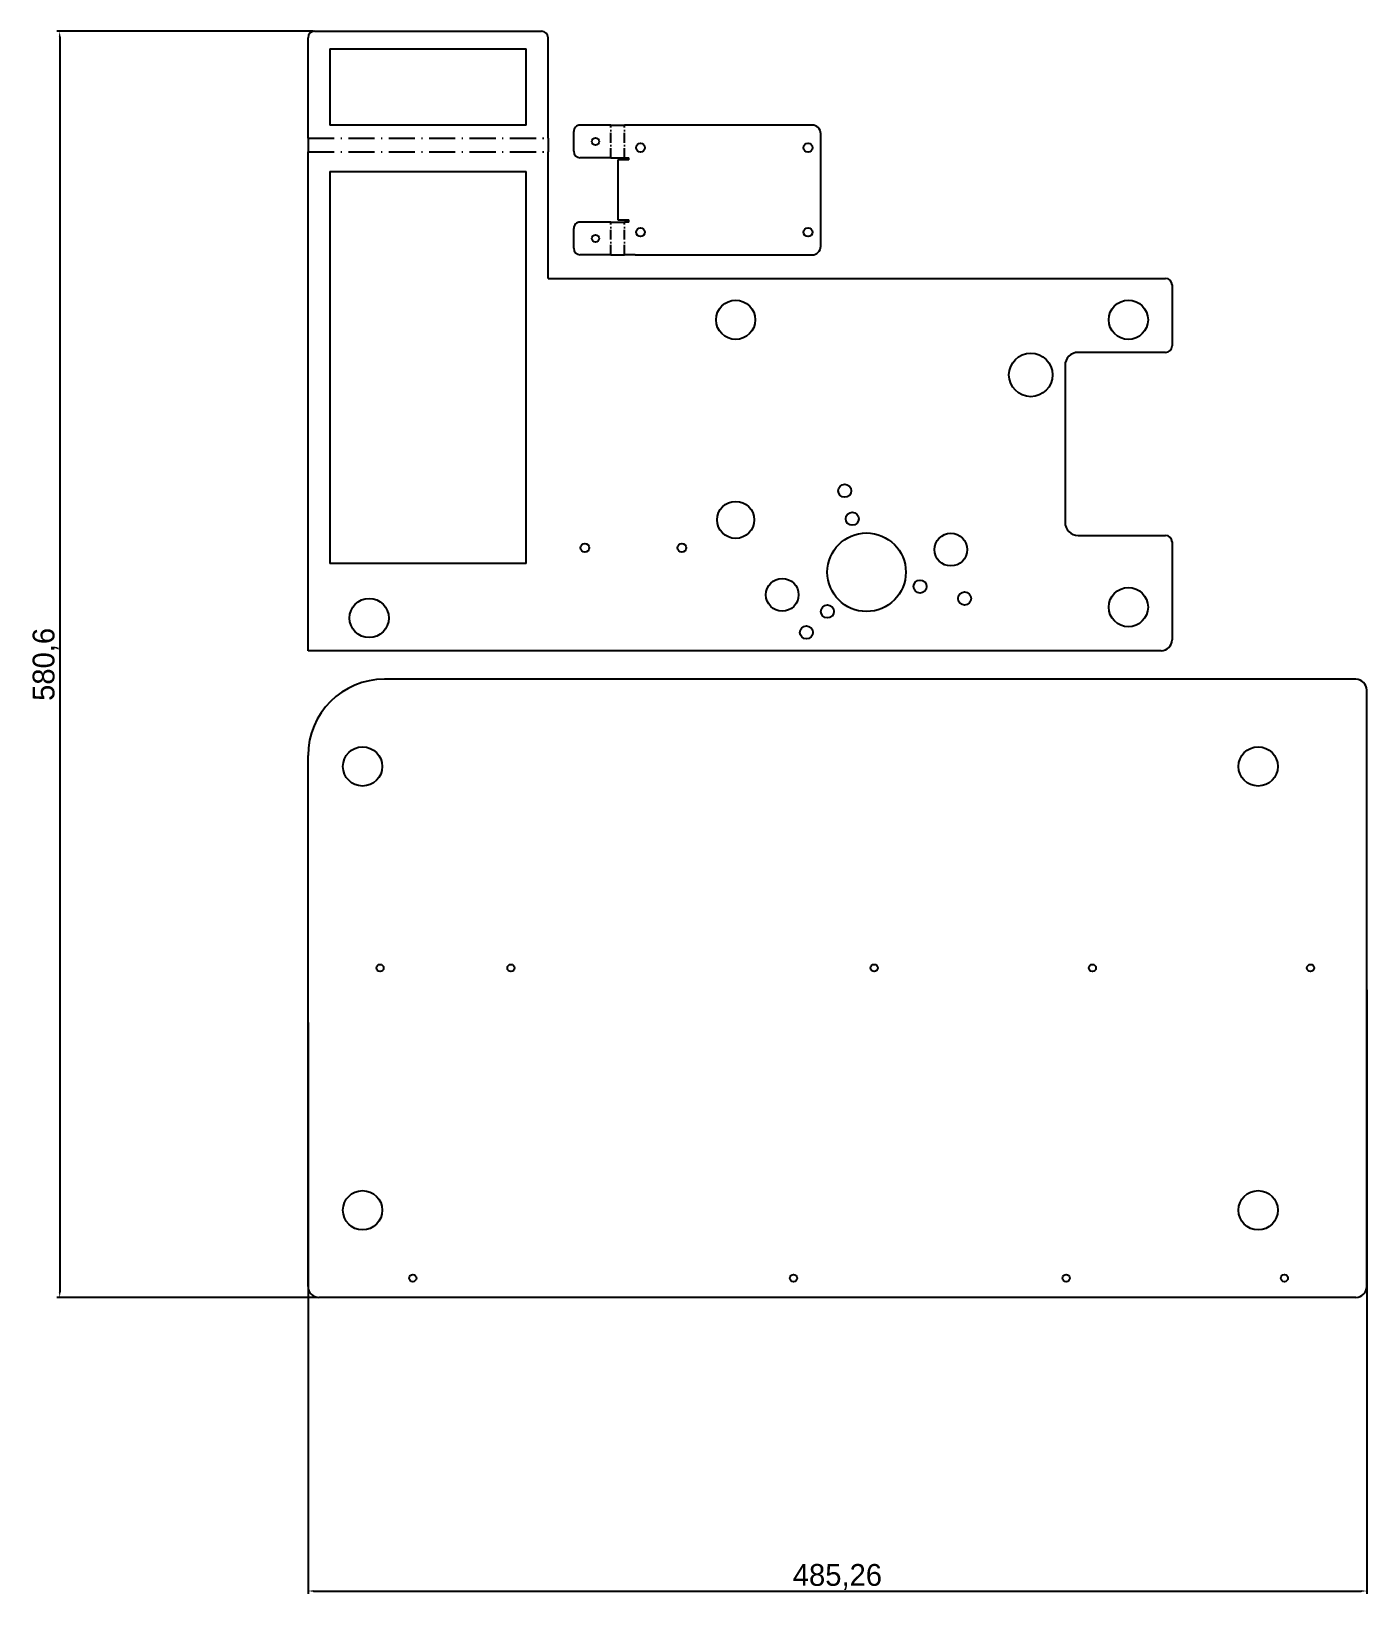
# Model space of a CAD drawing. Extents: x 45 to 657, y 50 to 766.
import ezdxf

# ---------------------------------------------------------------- set-up
doc = ezdxf.new("R2010")
doc.units = 0
doc.linetypes.add('DASHDOT', pattern=[18.5, 12, -3, 0.5, -3])
doc.dimstyles.get("Standard").update_dxf_attribs({"dimtxt": 0.18, "dimasz": 0.18, "dimexe": 0.18, "dimexo": 0.0625, "dimgap": 0.09, "dimtad": 0, "dimtih": 1, "dimtoh": 1, "dimdec": 4, "dimzin": 0, "dimdsep": 46, "dimtxsty": 'Standard', "dimcen": 0.09, "dimadec": 0, "dimazin": 0, "dimtfac": 1, "dimtdec": 4, "dimtofl": 0, "dimtmove": 0, "dimatfit": 3, "dimfxl": 1, "dimtolj": 1, "dimtzin": 0, "dimarcsym": 0})

# ---------------------------------------------------------------- blocks, each defined once
blk = doc.blocks.new('*D2')
at = {"color": 0, "lineweight": -2}
for p, q in [((657.01, 326.91), (657.01, 49.94)), ((171.75, 311.91), (171.75, 49.94)), ((174.25, 51.19), (654.51, 51.19))]:
    blk.add_line(p, q, dxfattribs=at)
at = {"color": 0}
for points in [[(174.25, 51.61), (174.25, 50.78), (171.75, 51.19)], [(654.51, 51.61), (654.51, 50.78), (657.01, 51.19)]]:
    blk.add_solid(points, dxfattribs=at)
at = {"layer": 'Defpoints', "color": 0}
for p in [(657.01, 327.54), (171.75, 312.54), (657.01, 51.19)]:
    blk.add_point(p, dxfattribs=at)
at = {"insert": (414.38, 57.65), "char_height": 10, "attachment_point": 5}
blk.add_mtext('485,26', dxfattribs=at)
blk = doc.blocks.new('*D4')
at = {"color": 0, "lineweight": -2}
for p, q in [((174.13, 766.38), (56.65, 766.38)), ((57.9, 763.88), (57.9, 188.29)), ((176.13, 185.79), (56.65, 185.79))]:
    blk.add_line(p, q, dxfattribs=at)
at = {"color": 0}
for points in [[(57.48, 763.88), (58.32, 763.88), (57.9, 766.38)], [(57.48, 188.29), (58.32, 188.29), (57.9, 185.79)]]:
    blk.add_solid(points, dxfattribs=at)
at = {"layer": 'Defpoints', "color": 0}
for p in [(174.75, 766.38), (57.9, 185.79), (176.75, 185.79)]:
    blk.add_point(p, dxfattribs=at)
at = {"insert": (51.44, 476.08), "char_height": 10, "attachment_point": 5, "rotation": 90}
blk.add_mtext('580,6', dxfattribs=at)

msp = doc.modelspace()

# ---------------------------------------------------------------- linework, layer by layer
for p, q in [((171.75, 717.381), (171.75, 763.381)), ((174.75, 766.381), (278.75, 766.381)), ((281.75, 717.381), (281.75, 763.381)), ((181.75, 758.381), (271.75, 758.381)), ((181.75, 758.381), (181.75, 723.381)), ((271.75, 723.381), (271.75, 758.381)), ((271.75, 723.381), (181.75, 723.381)), ((402.761, 723.348), (316.761, 723.348)), ((406.761, 667.848), (406.761, 719.348)), ((171.75, 482.336), (171.75, 711.136)), ((281.75, 653.086), (281.75, 711.136)), ((181.75, 702.136), (271.75, 702.136)), ((181.75, 702.136), (181.75, 522.336)), ((271.75, 522.336), (271.75, 702.136)), ((313.761, 707.348), (313.761, 679.896)), ((322.261, 663.848), (402.761, 663.848)), ((281.75, 653.086), (564.75, 653.086)), ((567.75, 650.086), (567.75, 622.136)), ((564.75, 619.136), (524.73, 619.136)), ((518.73, 613.136), (518.73, 541.203)), ((524.73, 535.203), (564.75, 535.203)), ((567.75, 532.203), (567.75, 487.336)), ((271.75, 522.336), (181.75, 522.336)), ((562.75, 482.336), (171.75, 482.336)), ((652.006, 469.286), (206.75, 469.286)), ((657.006, 190.786), (657.006, 464.286)), ((171.75, 190.786), (171.75, 434.286)), ((652.006, 185.786), (176.75, 185.786))]:
    msp.add_line(p, q)
at = {"ltscale": 0.156129}
for p, q in [((171.75, 717.381), (171.75, 711.136)), ((281.75, 717.381), (281.75, 711.136))]:
    msp.add_line(p, q, dxfattribs=at)
at = {"color": 1, "linetype": 'DASHDOT'}
for p, q in [((171.75, 717.381), (281.75, 717.381)), ((171.75, 711.136), (281.75, 711.136))]:
    msp.add_line(p, q, dxfattribs=at)
at = {"ltscale": 0.225}
for p, q in [((293.516, 711.348), (293.516, 720.348)), ((293.516, 666.896), (293.516, 675.896))]:
    msp.add_line(p, q, dxfattribs=at)
at = {"ltscale": 0.35}
for p, q in [((310.516, 723.348), (296.516, 723.348)), ((310.516, 708.348), (296.516, 708.348)), ((310.516, 678.896), (296.516, 678.896)), ((310.516, 663.896), (296.516, 663.896))]:
    msp.add_line(p, q, dxfattribs=at)
at = {"color": 1, "linetype": 'DASHDOT', "ltscale": 0.375}
for p, q in [((310.516, 708.348), (310.516, 723.348)), ((316.761, 708.348), (316.761, 723.348)), ((310.516, 663.896), (310.516, 678.896)), ((316.761, 663.896), (316.761, 678.896))]:
    msp.add_line(p, q, dxfattribs=at)
at = {"ltscale": 0.156128}
for p, q in [((310.516, 723.348), (316.761, 723.348)), ((310.516, 708.348), (316.761, 708.348)), ((310.516, 678.896), (316.761, 678.896)), ((310.516, 663.896), (316.761, 663.896))]:
    msp.add_line(p, q, dxfattribs=at)
at = {"ltscale": 0.125}
for p, q in [((318.761, 707.348), (313.761, 707.348)), ((313.761, 679.896), (318.761, 679.896))]:
    msp.add_line(p, q, dxfattribs=at)
at = {"ltscale": 0.05}
for p, q in [((316.761, 708.348), (318.761, 708.348)), ((318.761, 678.896), (316.761, 678.896))]:
    msp.add_line(p, q, dxfattribs=at)
at = {"ltscale": 0.025}
for p, q in [((318.761, 707.348), (318.761, 708.348)), ((318.761, 678.896), (318.761, 679.896))]:
    msp.add_line(p, q, dxfattribs=at)
at = {"ltscale": 0.122151}
msp.add_line((321.647, 663.896), (316.761, 663.896), dxfattribs=at)
for centre, radius in [((303.516, 715.848), 1.65), ((324.111, 712.998), 2), ((400.911, 712.998), 2), ((324.111, 674.198), 2), ((400.911, 674.198), 2), ((303.516, 671.396), 1.65), ((367.75, 634.086), 9), ((547.75, 634.086), 9), ((503.023, 608.825), 10), ((417.738, 555.701), 3), ((367.75, 542.336), 8.5), ((421.176, 542.871), 3), ((298.664, 529.536), 2), ((343.116, 529.536), 2), ((427.75, 518.336), 18), ((466.387, 528.689), 7.5), ((389.113, 507.983), 7.5), ((452.285, 511.762), 3), ((472.666, 506.301), 3), ((547.75, 502.336), 9), ((199.75, 497.336), 9), ((409.79, 500.376), 3), ((400.173, 490.759), 3), ((196.75, 429.286), 9), ((607.25, 429.286), 9), ((204.75, 336.886), 1.65), ((264.75, 336.886), 1.65), ((431.25, 336.886), 1.65), ((531.25, 336.886), 1.65), ((631.25, 336.886), 1.65), ((196.75, 225.786), 9), ((607.25, 225.786), 9), ((219.75, 194.686), 1.65), ((394.25, 194.686), 1.65), ((519.25, 194.686), 1.65), ((619.25, 194.686), 1.65)]:
    msp.add_circle(centre, radius)
for centre, radius, start, end in [((174.75, 763.381), 3, 90.000005, 179.999997), ((278.75, 763.381), 3, 0.000003, 90.000005), ((296.516, 720.348), 3, 90.000003, 180.000005), ((402.761, 719.348), 4, 0.000836, 89.997072), ((296.516, 711.348), 3, 180.000005, 269.999997), ((296.516, 675.896), 3, 90.000003, 180.000005), ((296.516, 666.896), 3, 180.000005, 269.999997), ((402.761, 667.849), 4, 270.000838, 359.997078), ((322.261, 667.852), 4.003, 261.172456, 269.994984), ((564.75, 650.086), 3, 0.003008, 89.996713), ((524.73, 613.136), 6.001, 90.003793, 179.996186), ((564.75, 622.136), 3, 270.003007, 359.99671), ((524.73, 541.204), 6.001, 180.003795, 269.996188), ((564.75, 532.203), 3, 0.003008, 89.996713), ((562.75, 487.336), 5, 270.003855, 359.996184), ((206.75, 434.286), 35, 90.000023, 179.999991), ((652.006, 464.286), 5, 0.000052, 89.999968), ((176.75, 190.786), 5, 180.00005, 269.999963), ((652.006, 190.786), 5, 270.000052, 359.999965)]:
    msp.add_arc(centre, radius, start, end)

# ---------------------------------------------------------------- dimensions: what is measured, and where the dimension line sits
at = {"color": 3}
dim = msp.add_linear_dim(base=(57.8984, 185.7857), p1=(174.7501, 766.3813), p2=(176.7501, 185.7857), angle=90, dimstyle='Standard', override={"dimtxt": 10, "dimasz": 2.5, "dimexe": 1.25, "dimexo": 0.625, "dimgap": 0.625, "dimtad": 1, "dimtih": 0, "dimtoh": 0, "dimdec": 2, "dimzin": 8, "dimdsep": 44, "dimcen": 2.5, "dimclrt": 256, "dimtdec": 2, "dimtofl": 1, "dimatfit": 0, "dimtolj": 0, "dimtzin": 8}, dxfattribs=at)
dim.commit()
dim.dimension.update_dxf_attribs({"geometry": '*D4', "text_midpoint": (51.4401, 476.0835)})
dim = msp.add_linear_dim(base=(657.006, 51.194), p1=(171.75, 312.536), p2=(657.006, 327.536), dimstyle='Standard', override={"dimtxt": 10, "dimasz": 2.5, "dimexe": 1.25, "dimexo": 0.625, "dimgap": 0.625, "dimtad": 1, "dimtih": 0, "dimtoh": 0, "dimdec": 2, "dimzin": 8, "dimdsep": 44, "dimcen": 2.5, "dimclrt": 256, "dimtdec": 2, "dimtofl": 1, "dimatfit": 0, "dimtolj": 0, "dimtzin": 8}, dxfattribs=at)
dim.commit()
dim.dimension.update_dxf_attribs({"geometry": '*D2', "text_midpoint": (414.378, 57.652)})

doc.saveas('drawing.dxf')
